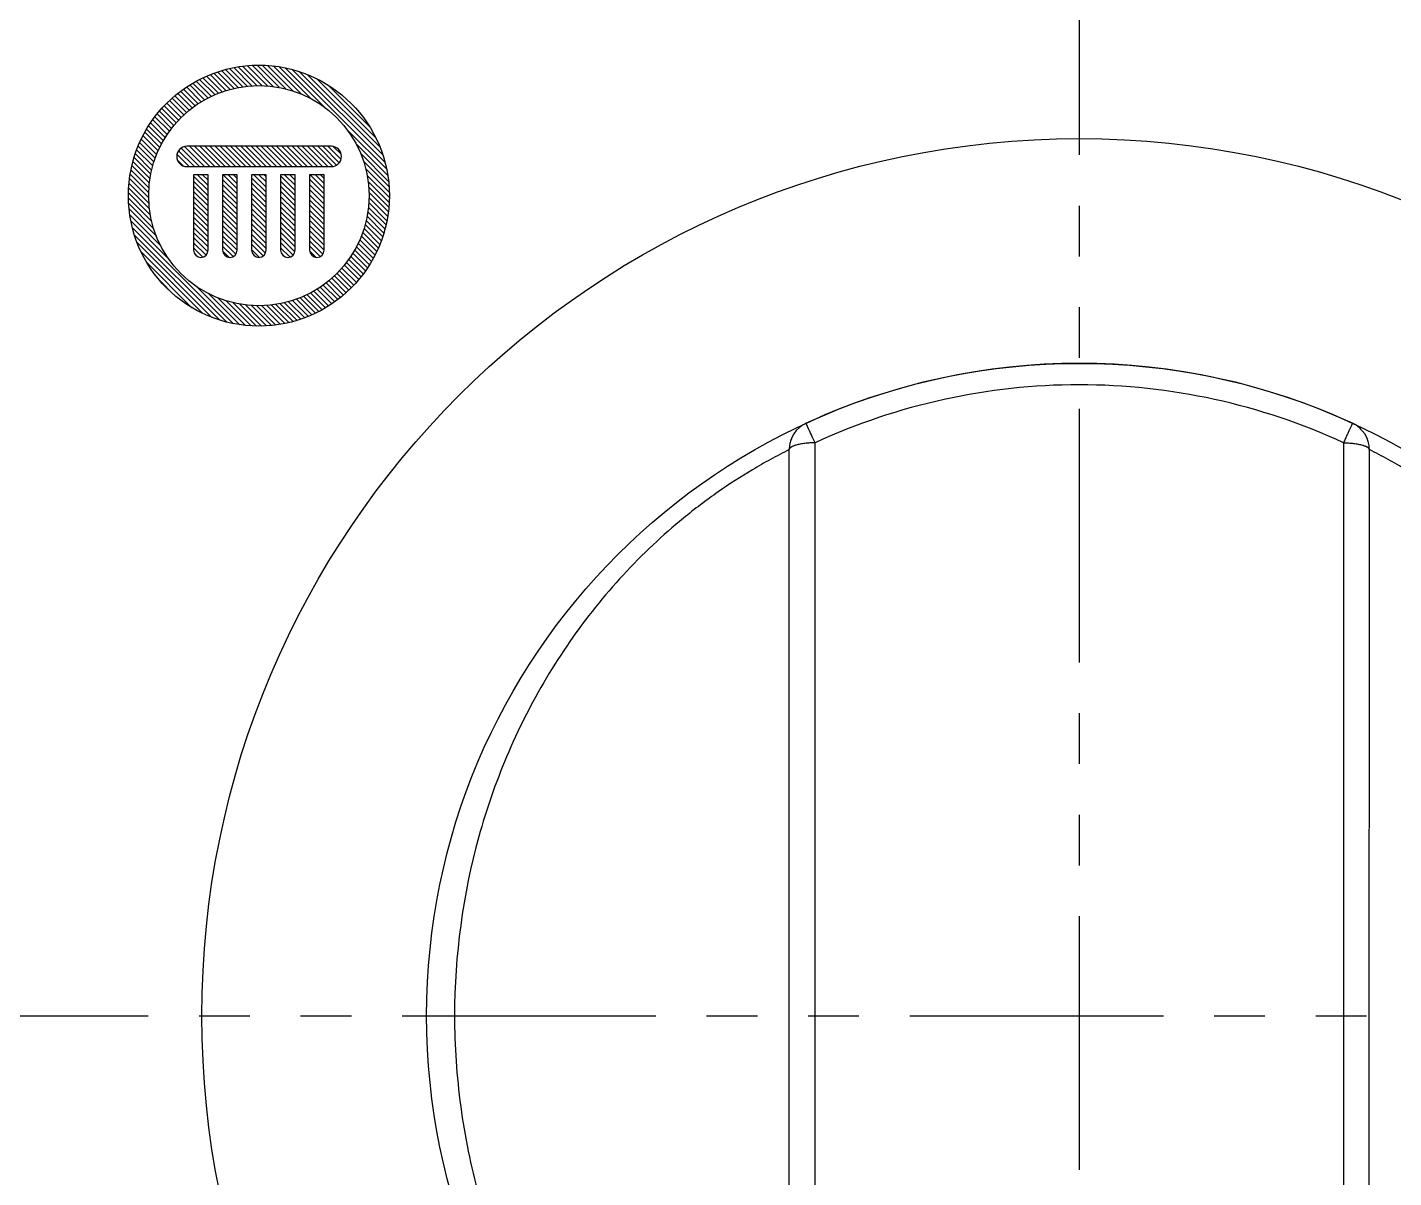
# Model space of a CAD drawing. Extents: x 9929 to 10523, y -4155 to -3735.
# Drawn here: x 10116.17 to 10163.28, y -4037.45 to -3997.78 of the extents above; entities that cross this region are included whole.
import ezdxf

# ---------------------------------------------------------------- set-up
doc = ezdxf.new("R2010")
doc.units = 0
doc.header["$LTSCALE"] = 7
doc.header["$MEASUREMENT"] = 0
doc.linetypes.add('HIDDEN', pattern=[0.375, 0.25, -0.125])
doc.linetypes.add('PHANTOM', pattern=[2.5, 1.25, -0.25, 0.25, -0.25, 0.25, -0.25])
for name, color, linetype in [('D', 2, 'CONTINUOUS'), ('DIM', 2, 'CONTINUOUS'), ('DWG', 7, 'CONTINUOUS'), ('HD', 3, 'HIDDEN')]:
    doc.layers.add(name, color=color, linetype=linetype)

msp = doc.modelspace()

# ---------------------------------------------------------------- hatches: boundary and pattern name
at = {"layer": 'DIM'}
h = msp.add_hatch(dxfattribs=at)
h.set_pattern_fill('ANSI31', color=256, style=0)
h.set_pattern_definition([(135, (53236.72784, 20667.99953), (0.08838834765, 0.08838834765), [])])
edge = h.paths.add_edge_path(flags=17)
edge.add_arc((10124.15169, -4003.57972), 3.8, 0, 360)
edge = h.paths.add_edge_path()
edge.add_arc((10124.15169, -4003.57972), 4.5, 0, 360)
edge = h.paths.add_edge_path(flags=16)
edge.add_arc((10121.66941, -4002.22854), 0.35, 90, 270)
edge.add_line((10121.66941, -4002.57854), (10126.651, -4002.57854))
edge.add_arc((10126.651, -4002.22854), 0.35, 270, 450)
edge.add_line((10126.651, -4001.87854), (10121.66941, -4001.87854))
edge = h.paths.add_edge_path(flags=16)
edge.add_line((10123.90169, -4002.85986), (10123.90169, -4005.45814))
edge.add_arc((10124.15169, -4005.45814), 0.25, 180, 360)
edge.add_line((10124.40169, -4005.45814), (10124.40169, -4002.85986))
edge.add_line((10124.40169, -4002.85986), (10123.90169, -4002.85986))
edge = h.paths.add_edge_path(flags=16)
edge.add_line((10122.90169, -4002.85986), (10122.90169, -4005.45814))
edge.add_arc((10123.15169, -4005.45814), 0.25, 180, 360)
edge.add_line((10123.40169, -4005.45814), (10123.40169, -4002.85986))
edge.add_line((10123.40169, -4002.85986), (10122.90169, -4002.85986))
edge = h.paths.add_edge_path(flags=16)
edge.add_line((10121.90169, -4002.85986), (10121.90169, -4005.45814))
edge.add_arc((10122.15169, -4005.45814), 0.25, 180, 360)
edge.add_line((10122.40169, -4005.45814), (10122.40169, -4002.85986))
edge.add_line((10122.40169, -4002.85986), (10121.90169, -4002.85986))
edge = h.paths.add_edge_path(flags=16)
edge.add_line((10124.90169, -4002.85986), (10124.90169, -4005.45814))
edge.add_arc((10125.15169, -4005.45814), 0.25, 180, 360)
edge.add_line((10125.40169, -4005.45814), (10125.40169, -4002.85986))
edge.add_line((10125.40169, -4002.85986), (10124.90169, -4002.85986))
edge = h.paths.add_edge_path(flags=16)
edge.add_line((10125.90169, -4002.85986), (10125.90169, -4005.45814))
edge.add_arc((10126.15169, -4005.45814), 0.25, 180, 360)
edge.add_line((10126.40169, -4005.45814), (10126.40169, -4002.85986))
edge.add_line((10126.40169, -4002.85986), (10125.90169, -4002.85986))

# ---------------------------------------------------------------- linework, layer by layer
at = {"layer": 'D'}
for p, q in [((10126.651, -4001.87854), (10121.66941, -4001.87854)), ((10121.66941, -4002.57854), (10126.651, -4002.57854)), ((10122.40169, -4002.85986), (10121.90169, -4002.85986)), ((10121.90169, -4002.85986), (10121.90169, -4005.45814)), ((10122.40169, -4005.45814), (10122.40169, -4002.85986)), ((10123.40169, -4002.85986), (10122.90169, -4002.85986)), ((10122.90169, -4002.85986), (10122.90169, -4005.45814)), ((10123.40169, -4005.45814), (10123.40169, -4002.85986)), ((10124.40169, -4002.85986), (10123.90169, -4002.85986)), ((10123.90169, -4002.85986), (10123.90169, -4005.45814)), ((10124.40169, -4005.45814), (10124.40169, -4002.85986)), ((10125.40169, -4002.85986), (10124.90169, -4002.85986)), ((10124.90169, -4002.85986), (10124.90169, -4005.45814)), ((10125.40169, -4005.45814), (10125.40169, -4002.85986)), ((10126.40169, -4002.85986), (10125.90169, -4002.85986)), ((10125.90169, -4002.85986), (10125.90169, -4005.45814)), ((10126.40169, -4005.45814), (10126.40169, -4002.85986))]:
    msp.add_line(p, q, dxfattribs=at)
for centre, radius in [((10124.15165, -4003.57969), 4.5), ((10124.15169, -4003.57972), 4.5), ((10124.15165, -4003.57969), 3.8), ((10124.15169, -4003.57972), 3.8)]:
    msp.add_circle(centre, radius, dxfattribs=at)
for centre, radius, start, end in [((10121.66941, -4002.22854), 0.35, 90, 270), ((10126.651, -4002.22854), 0.35, 270, 90), ((10122.15169, -4005.45814), 0.25, 180, 0), ((10123.15169, -4005.45814), 0.25, 180, 0), ((10124.15169, -4005.45814), 0.25, 180, 0), ((10125.15169, -4005.45814), 0.25, 180, 0), ((10126.15169, -4005.45814), 0.25, 180, 0)]:
    msp.add_arc(centre, radius, start, end, dxfattribs=at)
at = {"layer": 'DWG'}
msp.add_line((10162.43606, -4051.38956), (10162.43658, -4012.33861), dxfattribs=at)
for centre, radius in [((10152.43598, -4031.86396), 30.25), ((10152.43596, -4031.86394), 22.50023)]:
    msp.add_circle(centre, radius, dxfattribs=at)
for centre, radius, start, end in [((10152.4361, -4031.86398), 22.50022, 65.25383, 114.746622), ((10152.45395, -4031.94711), 21.84537, 90.047083, 114.698158), ((10152.43606, -4031.86381), 21.76207, 65.253235, 90.000167), ((10143.43564, -4012.33816), 0.99985, 114.730279, 179.432188), ((10161.43602, -4012.33822), 1.00013, 0.000349, 65.254036), ((10161.49333, -4012.27508), 0.91584, 44.910198, 49.418628), ((10143.3827, -4012.32245), 0.94565, 157.496546, 168.381404), ((10161.49072, -4012.32236), 0.94422, 13.794925, 20.338105)]:
    msp.add_arc(centre, radius, start, end, dxfattribs=at)
for points, knots in [([(10143.32612, -4012.10012), (10143.23824, -4011.90942), (10143.15869, -4011.73679), (10143.04808, -4011.49674), (10143.01735, -4011.43003), (10143.01735, -4011.43001)], [0, 0, 0, 0, 0.49998189, 0.49998189, 0.99996378, 0.99996378, 0.99996378, 0.99996378]), ([(10143.32625, -4031.86394), (10143.32625, -4031.86392), (10143.32625, -4031.86391), (10143.32621, -4025.21128), (10143.32616, -4018.55899), (10143.32612, -4012.10012)], [0.49999936, 0.49999936, 0.49999936, 0.49999936, 0.500000528, 0.500000528, 1, 1, 1, 1]), ([(10142.43597, -4012.3383), (10142.21739, -4012.4472), (10141.7913, -4012.67055), (10140.96572, -4013.14224), (10139.95251, -4013.7989), (10138.8068, -4014.66528), (10137.34602, -4015.94719), (10135.69457, -4017.73808), (10133.99225, -4020.19751), (10132.64916, -4022.86233), (10131.30994, -4026.72063), (10130.89842, -4029.77759), (10130.89753, -4031.86394)], [0, 0, 0, 0, 0.73262035, 1.44298595, 2.85194681, 4.35248747, 5.74919942, 8.67877047, 11.64278135, 14.70086108, 17.60999037, 23.86965323, 23.86965323, 23.86965323, 23.86965323]), ([(10142.43604, -4051.38958), (10142.436, -4044.88144), (10142.43595, -4038.37371), (10142.43587, -4025.35417), (10142.43583, -4018.84646), (10142.43579, -4012.33833)], [-0.0000004, -0.0000004, -0.0000004, -0.0000004, 0.5, 0.5, 1, 1, 1, 1]), ([(10162.43606, -4051.38956), (10162.65467, -4051.28071), (10163.08069, -4051.0572), (10163.90632, -4050.58568), (10164.91963, -4049.92902), (10166.06512, -4049.06244), (10167.52603, -4047.78073), (10169.17755, -4045.98976), (10170.87974, -4043.53036), (10172.22289, -4040.86551), (10173.56173, -4037.00718), (10174.25605, -4031.86367), (10173.56157, -4026.72106), (10172.22313, -4022.86218), (10170.87972, -4020.19767), (10169.17758, -4017.738), (10167.52591, -4015.94734), (10166.0653, -4014.66526), (10164.9195, -4013.79898), (10163.90634, -4013.1422), (10163.08088, -4012.67076), (10162.65502, -4012.44734), (10162.43658, -4012.33861)], [0, 0, 0, 0, 0.7326299, 1.44300085, 2.85195954, 4.35250652, 5.74922597, 8.67876354, 11.64283051, 14.70083848, 17.61000944, 23.86958422, 30.12944809, 33.03842226, 36.09636058, 39.06064176, 41.99005368, 43.38680415, 44.88737227, 46.29630992, 47.00669137, 47.73872337, 47.73872337, 47.73872337, 47.73872337]), ([(10130.89753, -4031.86394), (10130.8976, -4032.90912), (10131.03957, -4034.99545), (10131.65314, -4037.99674), (10132.64932, -4040.8655), (10133.99224, -4043.5304), (10135.69468, -4045.98978), (10137.34608, -4047.7807), (10138.8069, -4049.0626), (10139.9526, -4049.92899), (10140.96584, -4050.58564), (10141.79142, -4051.05734), (10142.21752, -4051.28069), (10142.4361, -4051.38958)], [0, 0, 0, 0, 3.13533251, 6.2596662, 9.16879936, 12.22688568, 15.19090531, 18.12048766, 19.51720616, 21.01775504, 22.42672538, 23.13709711, 23.86972986, 23.86972986, 23.86972986, 23.86972986])]:
    msp.add_open_spline(points, degree=3, knots=knots, dxfattribs=at)
for points, weights, degree in [([(10161.85467, -4011.42993), (10161.85464, -4011.43), (10161.54584, -4012.10022)], [1, 0.794416488584, 1], 2), ([(10143.32612, -4012.10012), (10142.79342, -4012.11428), (10142.43584, -4012.20994), (10142.43579, -4012.33833)], [1.14613300532, 0.951263278938, 0.951289001621, 1.14621017337], 3), ([(10161.54584, -4012.10022), (10162.07859, -4012.11427), (10162.43615, -4012.20987), (10162.43615, -4012.33821)], [1.1461379259, 0.951250402696, 0.951287365042, 1.14624881294], 3)]:
    msp.add_rational_spline(points, weights, degree=degree, dxfattribs=at)
for points in [[(10161.96848, -4011.48276), (10161.93912, -4011.46903), (10161.91539, -4011.45803), (10161.89734, -4011.44971)], [(10161.54584, -4012.10022), (10161.54578, -4025.01718), (10161.54572, -4038.70736), (10161.54566, -4051.62775)], [(10143.32627, -4051.62769), (10143.32627, -4045.16882), (10143.32626, -4038.51654), (10143.32625, -4031.86394)]]:
    msp.add_open_spline(points, degree=3, dxfattribs=at)
at = {"layer": 'HD', "linetype": 'PHANTOM'}
for p, q in [((10152.43596, -3975.92735), (10152.43596, -4087.86394)), ((10006.5891, -4031.86394), (10297.5891, -4031.86394))]:
    msp.add_line(p, q, dxfattribs=at)

doc.saveas('drawing.dxf')
